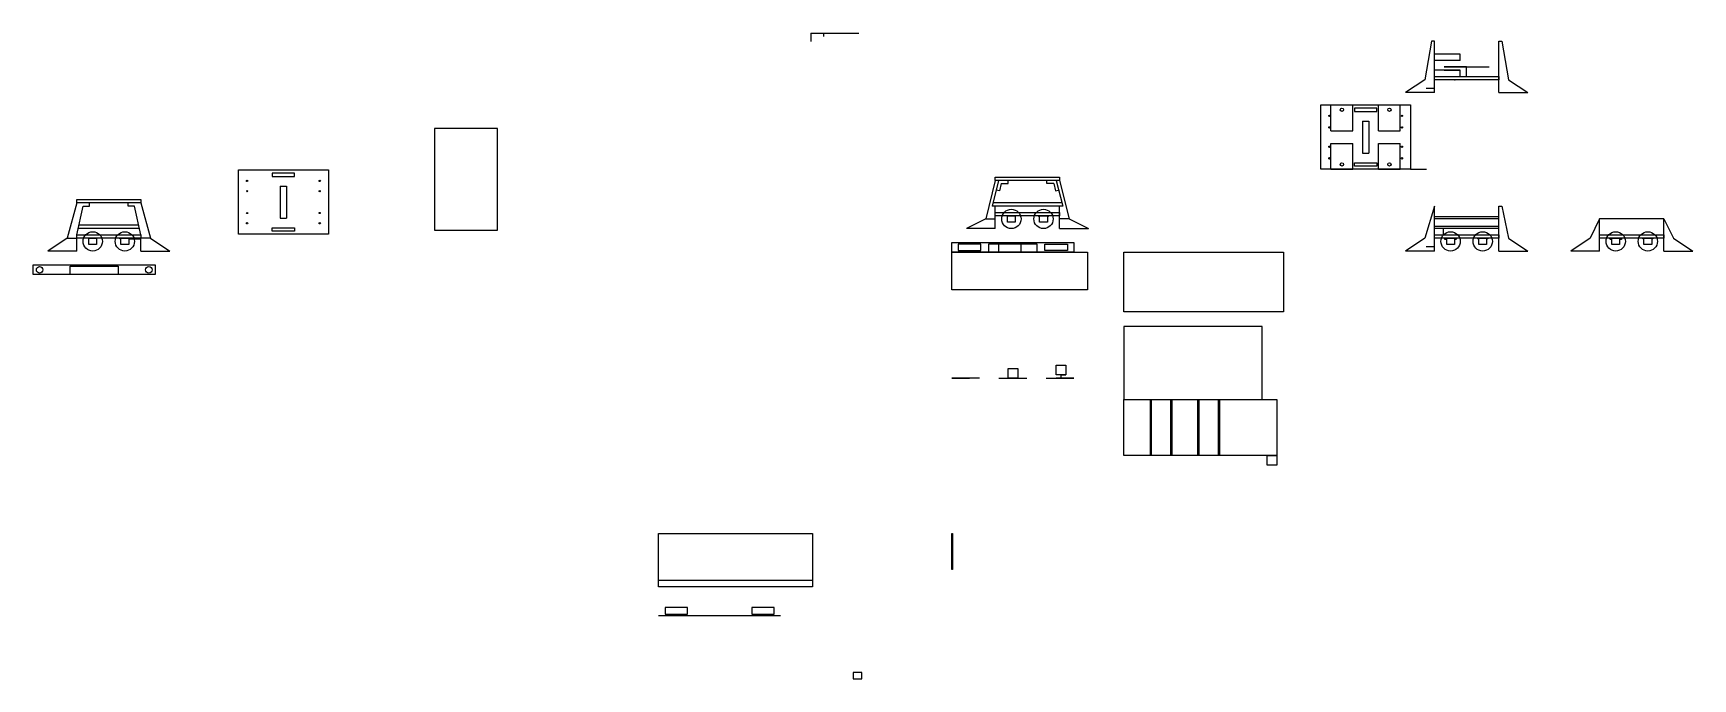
# Model space of a CAD drawing. Header units: inches. Extents: x 146 to 2730, y -587 to 417.
import ezdxf

# ---------------------------------------------------------------- set-up
doc = ezdxf.new("R2010")
doc.units = ezdxf.units.IN
doc.header["$MEASUREMENT"] = 0

msp = doc.modelspace()

# ---------------------------------------------------------------- linework, layer by layer
for p, q in [((1356.5, 417.2, 3), (1356.5, 417.2, 6)), ((1356.5, 417.2, 6), (1356.5, 404.2, 6)), ((1356.5, 417.2, 6), (1431.5, 417.2, 6)), ((1376.5, 417.2, 6), (1376.5, 412.2, 6)), ((1376.5, 417.2, 6), (1376.5, 417.2, 13)), ((2322.9, 404.9), (2312.9, 344.9)), ((2327.9, 404.9), (2322.9, 404.9)), ((2327.9, 344.9), (2327.9, 404.9)), ((2427.9, 344.9), (2427.9, 404.9)), ((2427.9, 404.9), (2432.9, 404.9)), ((2432.9, 404.9), (2442.9, 344.9)), ((2367.9, 384.9), (2327.9, 384.9)), ((2367.9, 374.9), (2327.9, 374.9)), ((2367.9, 374.9), (2367.9, 384.9)), ((2312.9, 344.9), (2282.9, 324.9)), ((2367.9, 359.9), (2327.9, 359.9)), ((2327.9, 349.9), (2367.9, 349.9)), ((2327.9, 324.9), (2327.9, 344.9)), ((2358.9, 344.9), (2359.9, 344.9)), ((2367.9, 349.9), (2367.9, 359.9)), ((2427.9, 324.9), (2427.9, 344.9)), ((2442.9, 344.9), (2472.9, 324.9)), ((2327.9, 324.9), (2282.9, 324.9)), ((2327.9, 331.4), (2314.9, 331.4)), ((2327.9, 324.9), (2327.9, 331.4)), ((2427.9, 324.9), (2427.9, 331.4)), ((2427.9, 324.9), (2472.9, 324.9)), ((2150.6, 305.6), (2290.6, 305.6)), ((2150.6, 205.6), (2150.6, 305.6)), ((2166.6, 265.6), (2166.6, 305.6)), ((2200.6, 265.6), (2200.6, 305.6)), ((2200.6, 305.6), (2216.6, 305.6)), ((2240.6, 265.6), (2240.6, 305.6)), ((2274.6, 265.6), (2274.6, 305.6)), ((2290.6, 305.6), (2290.6, 205.6)), ((2166.6, 265.6), (2200.6, 265.6)), ((2215.6, 280.6), (2215.6, 230.6)), ((2215.6, 280.6), (2225.6, 280.6)), ((2225.6, 280.6), (2225.6, 230.6)), ((2240.6, 265.6), (2274.6, 265.6)), ((2166.6, 205.6), (2166.6, 245.6)), ((2166.6, 245.6), (2200.6, 245.6)), ((2200.6, 205.6), (2200.6, 245.6)), ((2240.6, 205.6), (2240.6, 245.6)), ((2240.6, 245.6), (2274.6, 245.6)), ((2274.6, 205.6), (2274.6, 245.6)), ((2215.6, 230.6), (2225.6, 230.6)), ((1644, 188.3), (1629, 128.3)), ((1649.2, 188.3), (1639.2, 148.3)), ((1653.1, 183.3), (1650.3, 172.1)), ((1653.1, 183.3), (1664, 183.3)), ((1664, 183.3), (1664, 188.3)), ((1724, 183.3), (1724, 188.3)), ((1735, 183.3), (1724, 183.3)), ((1735, 183.3), (1737.8, 172.1)), ((1738.9, 188.3), (1748.9, 148.3)), ((1744, 188.3), (1759, 128.3)), ((2290.6, 205.6), (2150.6, 205.6)), ((2166.6, 205.6), (2200.6, 205.6)), ((2240.6, 205.6), (2274.6, 205.6)), ((2290.6, 205.6), (2274.6, 205.6)), ((2290.6, 205.6), (2315.6, 205.6)), ((530.5, 179.5), (530.5, 129.5)), ((530.5, 179.5), (540.5, 179.5)), ((540.5, 179.5), (540.5, 129.5)), ((1650.3, 172.1), (1645.4, 173.3)), ((1737.8, 172.1), (1742.6, 173.3)), ((213.6, 153.4), (198.6, 98.4)), ((213.6, 103.4), (223.6, 148.4)), ((223.6, 148.4), (233.6, 148.4)), ((233.6, 148.4), (233.6, 153.4)), ((293.6, 148.4), (293.6, 153.4)), ((303.6, 148.4), (293.6, 148.4)), ((313.6, 103.4), (303.6, 148.4)), ((313.6, 153.4), (328.6, 98.4)), ((530.5, 129.5), (540.5, 129.5)), ((1748.9, 148.3), (1639.2, 148.3)), ((1747.6, 153.3), (1640.4, 153.3)), ((1644, 128.3), (1644, 148.3)), ((1744, 128.3), (1744, 148.3)), ((2327.9, 148.4), (2312.9, 98.4)), ((2327.9, 98.4), (2327.9, 148.4)), ((2427.9, 131.4), (2327.9, 131.4)), ((2427.9, 98.4), (2427.9, 148.4)), ((2427.9, 148.4), (2432.9, 148.4)), ((2432.9, 148.4), (2442.9, 98.4)), ((311.4, 113.4), (215.8, 113.4)), ((310.3, 118.4), (216.9, 118.4)), ((1629, 128.3), (1599, 113.3)), ((1644, 113.3), (1599, 113.3)), ((1629, 128.3), (1644, 128.3)), ((1644, 113.3), (1644, 128.3)), ((1744, 113.3), (1744, 128.3)), ((1759, 128.3), (1744, 128.3)), ((1744, 113.3), (1789, 113.3)), ((1759, 128.3), (1789, 113.3)), ((2427.9, 128.4), (2327.9, 128.4)), ((2427.9, 116.4), (2327.9, 116.4)), ((2427.9, 113.4), (2327.9, 113.4)), ((2341.7, 103.4), (2341.7, 113.4)), ((2585, 128.4), (2570, 98.4)), ((2685, 128.4), (2585, 128.4)), ((2585, 98.4), (2585, 128.4)), ((2685, 98.4), (2685, 128.4)), ((2685, 128.4), (2700, 98.4)), ((198.6, 98.4), (168.6, 78.4)), ((213.6, 78.4), (168.6, 78.4)), ((198.6, 98.4), (213.6, 98.4)), ((213.6, 78.4), (213.6, 98.4)), ((296.1, 97.4), (313.6, 97.4)), ((313.6, 78.4), (313.6, 98.4)), ((328.6, 98.4), (313.6, 98.4)), ((313.6, 78.4), (358.6, 78.4)), ((328.6, 98.4), (358.6, 78.4)), ((1576.3, 91.7), (1766.3, 91.7)), ((1576.3, 76.7), (1576.3, 91.7)), ((1586.3, 89.2), (1586.3, 79.2)), ((1621.3, 89.2), (1586.3, 89.2)), ((1586.3, 79.2), (1621.3, 79.2)), ((1621.3, 79.2), (1621.3, 89.2)), ((1633.8, 89.7), (1708.8, 89.7)), ((1633.8, 76.7), (1633.8, 89.7)), ((1633.8, 89.7), (1648.8, 89.7)), ((1648.8, 89.7), (1648.8, 76.7)), ((1708.8, 89.7), (1683.8, 89.7)), ((1683.8, 89.7), (1683.8, 76.7)), ((1708.8, 89.7), (1708.8, 76.7)), ((1721.3, 79.2), (1721.3, 89.2)), ((1721.3, 89.2), (1756.3, 89.2)), ((1756.3, 79.2), (1721.3, 79.2)), ((1756.3, 89.2), (1756.3, 79.2)), ((1766.3, 91.7), (1766.3, 76.7)), ((2312.9, 98.4), (2282.9, 78.4)), ((2327.9, 78.4), (2282.9, 78.4)), ((2327.9, 84.9), (2314.9, 84.9)), ((2327.9, 78.4), (2327.9, 98.4)), ((2327.9, 78.4), (2327.9, 84.9)), ((2358.9, 98.4), (2359.9, 98.4)), ((2427.9, 78.4), (2427.9, 98.4)), ((2427.9, 78.4), (2472.9, 78.4)), ((2442.9, 98.4), (2472.9, 78.4)), ((2570, 98.4), (2540, 78.4)), ((2585, 78.4), (2540, 78.4)), ((2585, 78.4), (2585, 98.4)), ((2616, 98.4), (2617, 98.4)), ((2685, 78.4), (2685, 98.4)), ((2685, 78.4), (2730, 78.4)), ((2700, 98.4), (2730, 78.4)), ((145.9, 56.7), (335.9, 56.7)), ((145.9, 41.7), (145.9, 56.7)), ((203.4, 54.7), (278.4, 54.7)), ((203.4, 41.7), (203.4, 54.7)), ((278.4, 54.7), (278.4, 41.7)), ((335.9, 56.7), (335.9, 41.7)), ((1766.3, 76.7), (1576.3, 76.7)), ((1708.8, 76.7), (1633.8, 76.7)), ((335.9, 41.7), (145.9, 41.7)), ((278.4, 41.7), (203.4, 41.7)), ((1738.8, -114.4, 26), (1738.8, -99.4, 26)), ((1738.8, -99.4, 26), (1753.8, -99.4, 26)), ((1753.8, -99.4, 26), (1753.8, -114.4, 26)), ((1663.8, -119.4, 31), (1663.8, -104.4, 31)), ((1663.8, -104.4, 31), (1678.8, -104.4, 31)), ((1678.8, -119.4, 31), (1663.8, -119.4, 31)), ((1671.3, -119.4, 26), (1671.3, -119.4, 31)), ((1671.3, -119.4, 31), (1678.8, -119.4, 31)), ((1678.8, -104.4, 31), (1678.8, -119.4, 31)), ((1753.8, -114.4, 26), (1738.8, -114.4, 26)), ((1746.3, -119.4, 31), (1738.8, -119.4, 31)), ((1746.3, -119.4, 26), (1746.3, -114.4, 26)), ((1746.3, -114.4, 26), (1753.8, -114.4, 26)), ((1766.3, -119.4, 26), (1746.3, -119.4, 26)), ((1746.3, -119.4, 26), (1746.3, -119.4, 31)), ((2067.1, -254.7), (2067.1, -239.7)), ((2067.1, -239.7), (2082.1, -239.7)), ((2067.1, -254.7), (2067.1, -239.7)), ((2082.1, -254.7), (2067.1, -254.7)), ((2082.1, -254.7), (2067.1, -254.7)), ((2082.1, -239.7), (2082.1, -254.7)), ((2082.1, -239.7), (2082.1, -254.7)), ((1576.3, -361.1), (1577.3, -361.1)), ((1576.3, -417.1), (1576.3, -361.1)), ((1577.3, -361.1), (1577.3, -417.1)), ((1577.3, -417.1), (1576.3, -417.1)), ((1213.7, -488.8, 80), (1226.7, -488.8, 80)), ((1422.9, -577.1), (1422.9, -587.1)), ((1435.9, -577.1), (1422.9, -577.1)), ((1422.9, -587.1), (1435.9, -587.1)), ((1435.9, -587.1), (1435.9, -577.1))]:
    msp.add_line(p, q)
at = {"extrusion": (6.12323e-17, -1.8747e-32, -1)}
for p, q in [((2377.9, 364.9), (2342.9, 364.9)), ((2342.9, 364.9), (2412.9, 364.9)), ((2377.9, 349.9), (2377.9, 364.9)), ((2342.9, 359.9), (2367.9, 359.9)), ((2367.9, 359.9), (2355.4, 359.9)), ((1119.7, -443.8), (1119.7, -433.8)), ((1119.7, -433.8), (1359.2, -433.8))]:
    msp.add_line(p, q, dxfattribs=at)
at = {"extrusion": (-1, 0, 0)}
msp.add_line((1619.3, -119.4, 26), (1576.3, -119.4, 26), dxfattribs=at)
at = {"extrusion": (-1, 3.06162e-16, -6.12323e-17)}
for p, q in [((1576.3, -119.4, 26), (1596.3, -119.4, 26)), ((1603.8, -119.4, 31), (1588.8, -119.4, 31)), ((1588.8, -119.4, 31), (1588.8, -119.4, 46)), ((1588.8, -119.4, 46), (1603.8, -119.4, 46)), ((1596.3, -119.4, 26), (1596.3, -119.4, 31)), ((1596.3, -119.4, 31), (1603.8, -119.4, 31)), ((1603.8, -119.4, 46), (1603.8, -119.4, 31))]:
    msp.add_line(p, q, dxfattribs=at)
at = {"extrusion": (-3.06162e-16, -1, 2.73691e-48)}
for p, q in [((1649.3, -119.4, 26), (1693.3, -119.4, 26)), ((1723.3, -119.4, 26), (1766.3, -119.4, 26))]:
    msp.add_line(p, q, dxfattribs=at)
at = {"extrusion": (-3.06162e-16, -1, -7.57912e-15)}
for p, q in [((1884.9, -152.7, 26), (1884.9, -152.7)), ((1884.9, -152.7), (1884.9, -239.7)), ((1886.9, -152.7), (1886.9, -239.7)), ((1916.9, -152.7), (1916.9, -239.7)), ((1918.9, -152.7, 26), (1918.9, -152.7)), ((1918.9, -152.7), (1918.9, -239.7)), ((1958.9, -152.7, 26), (1958.9, -152.7)), ((1958.9, -152.7), (1958.9, -239.7)), ((1960.9, -152.7), (1960.9, -239.7)), ((1990.9, -152.7), (1990.9, -239.7)), ((1992.9, -152.7, 26), (1992.9, -152.7)), ((1992.9, -152.7), (1992.9, -239.7)), ((1119.7, -488.8, 80), (1213.7, -488.8, 80)), ((1213.7, -488.8, 80), (1213.7, -488.8, 70)), ((1213.7, -488.8, 70), (1226.7, -488.8, 70)), ((1226.7, -488.8, 70), (1226.7, -488.8, 80)), ((1226.7, -488.8, 80), (1309.7, -488.8, 80))]:
    msp.add_line(p, q, dxfattribs=at)
for points in [[(2327.9, 349.9), (2427.9, 349.9), (2427.9, 344.9), (2327.9, 344.9)], [(2203.1, 295.6), (2238.1, 295.6), (2238.1, 300.6), (2203.1, 300.6)], [(868.8, 268.8), (770.8, 268.8), (770.8, 110.8), (868.8, 110.8)], [(2203.1, 215.6), (2238.1, 215.6), (2238.1, 210.6), (2203.1, 210.6)], [(465.5, 204.5), (605.5, 204.5), (605.5, 104.5), (465.5, 104.5)], [(518, 194.5), (553, 194.5), (553, 199.5), (518, 199.5)], [(1744, 188.3), (1644, 188.3), (1644, 193.3), (1744, 193.3)], [(313.6, 153.4), (213.6, 153.4), (213.6, 158.4), (313.6, 158.4)], [(1644, 138.3), (1744, 138.3), (1744, 133.3), (1644, 133.3)], [(213.6, 103.4), (313.6, 103.4), (313.6, 98.4), (213.6, 98.4)], [(518, 114.5), (553, 114.5), (553, 109.5), (518, 109.5)], [(2327.9, 103.4), (2427.9, 103.4), (2427.9, 98.4), (2327.9, 98.4)], [(2585, 103.4), (2685, 103.4), (2685, 98.4), (2585, 98.4)], [(1843.9, 76.7), (2092.9, 76.7), (2092.9, -16.1), (1843.9, -16.1)], [(1843.9, -152.7), (2059.4, -152.7), (2059.4, -39.1), (1843.9, -39.1)], [(1843.9, -152.7), (2082.1, -152.7), (2082.1, -239.7), (1843.9, -239.7)]]:
    msp.add_lwpolyline(points, close=True)
for points in [[(1663, 133.3), (1675, 133.3), (1675, 123.3), (1663, 123.3), (1663, 133.3)], [(1713, 133.3), (1725, 133.3), (1725, 123.3), (1713, 123.3), (1713, 133.3)], [(232.6, 98.4), (244.6, 98.4), (244.6, 88.4), (232.6, 88.4), (232.6, 98.4)], [(282.6, 98.4), (294.6, 98.4), (294.6, 88.4), (282.6, 88.4), (282.6, 98.4)], [(2346.9, 98.4), (2358.9, 98.4), (2358.9, 88.4), (2346.9, 88.4), (2346.9, 98.4)], [(2396.9, 98.4), (2408.9, 98.4), (2408.9, 88.4), (2396.9, 88.4), (2396.9, 98.4)], [(2604, 98.4), (2616, 98.4), (2616, 88.4), (2604, 88.4), (2604, 98.4)], [(2654, 98.4), (2666, 98.4), (2666, 88.4), (2654, 88.4), (2654, 98.4)]]:
    msp.add_lwpolyline(points)
at = {"extrusion": (6.12323e-17, -1.8747e-32, -1)}
for points in [[(-1576.3, 76.7), (-1787.4, 76.7), (-1787.4, 18), (-1576.3, 18)], [(-1119.7, -361.1), (-1359.2, -361.1), (-1359.2, -443.8), (-1119.7, -443.8)]]:
    msp.add_lwpolyline(points, close=True, dxfattribs=at)
at = {"extrusion": (0, -2.73691e-48, -1)}
for points in [[(-1129.7, -486.3), (-1164.7, -486.3), (-1164.7, -476.3), (-1129.7, -476.3)], [(-1264.7, -486.3), (-1299.7, -486.3), (-1299.7, -476.3), (-1264.7, -476.3)]]:
    msp.add_lwpolyline(points, close=True, dxfattribs=at)
for centre, radius in [((2164.1, 288.7), 1.05), ((2183.6, 298.1), 2.5), ((2257.6, 298.1), 2.5), ((2277.1, 288.7), 1.05), ((2164.1, 270.7), 1.05), ((2277.1, 270.7), 1.05), ((2164.1, 240.6), 1.05), ((2277.1, 240.6), 1.05), ((2164.1, 222.6), 1.05), ((2183.6, 213.1), 2.5), ((2257.6, 213.1), 2.5), ((2277.1, 222.6), 1.05), ((479, 187.5), 1.05), ((592, 187.5), 1.05), ((479, 171.5), 0.95), ((592, 171.5), 0.95), ((479, 137.5), 0.95), ((592, 137.5), 0.95), ((1669, 128.3), 15), ((1719, 128.3), 15), ((1711.5, 132.8), 0.5), ((1726.5, 132.8), 0.5), ((238.6, 93.4), 15), ((288.6, 93.4), 15), ((479, 121.5), 1.05), ((592, 121.5), 1.05), ((2352.9, 93.4), 15), ((2402.9, 93.4), 15), ((2610, 93.4), 15), ((2660, 93.4), 15), ((281.1, 97.9), 0.5), ((296.1, 97.9), 0.5), ((2344.8, 97.3), 1.05), ((2360.9, 97.3), 1.05), ((2395.4, 97.9), 0.5), ((2410.4, 97.9), 0.5), ((2602, 97.3), 1.05), ((2618.1, 97.3), 1.05), ((2652.5, 97.9), 0.5), ((2667.5, 97.9), 0.5), ((155.9, 49.2), 5), ((325.9, 49.2), 5)]:
    msp.add_circle(centre, radius)

doc.saveas('drawing.dxf')
